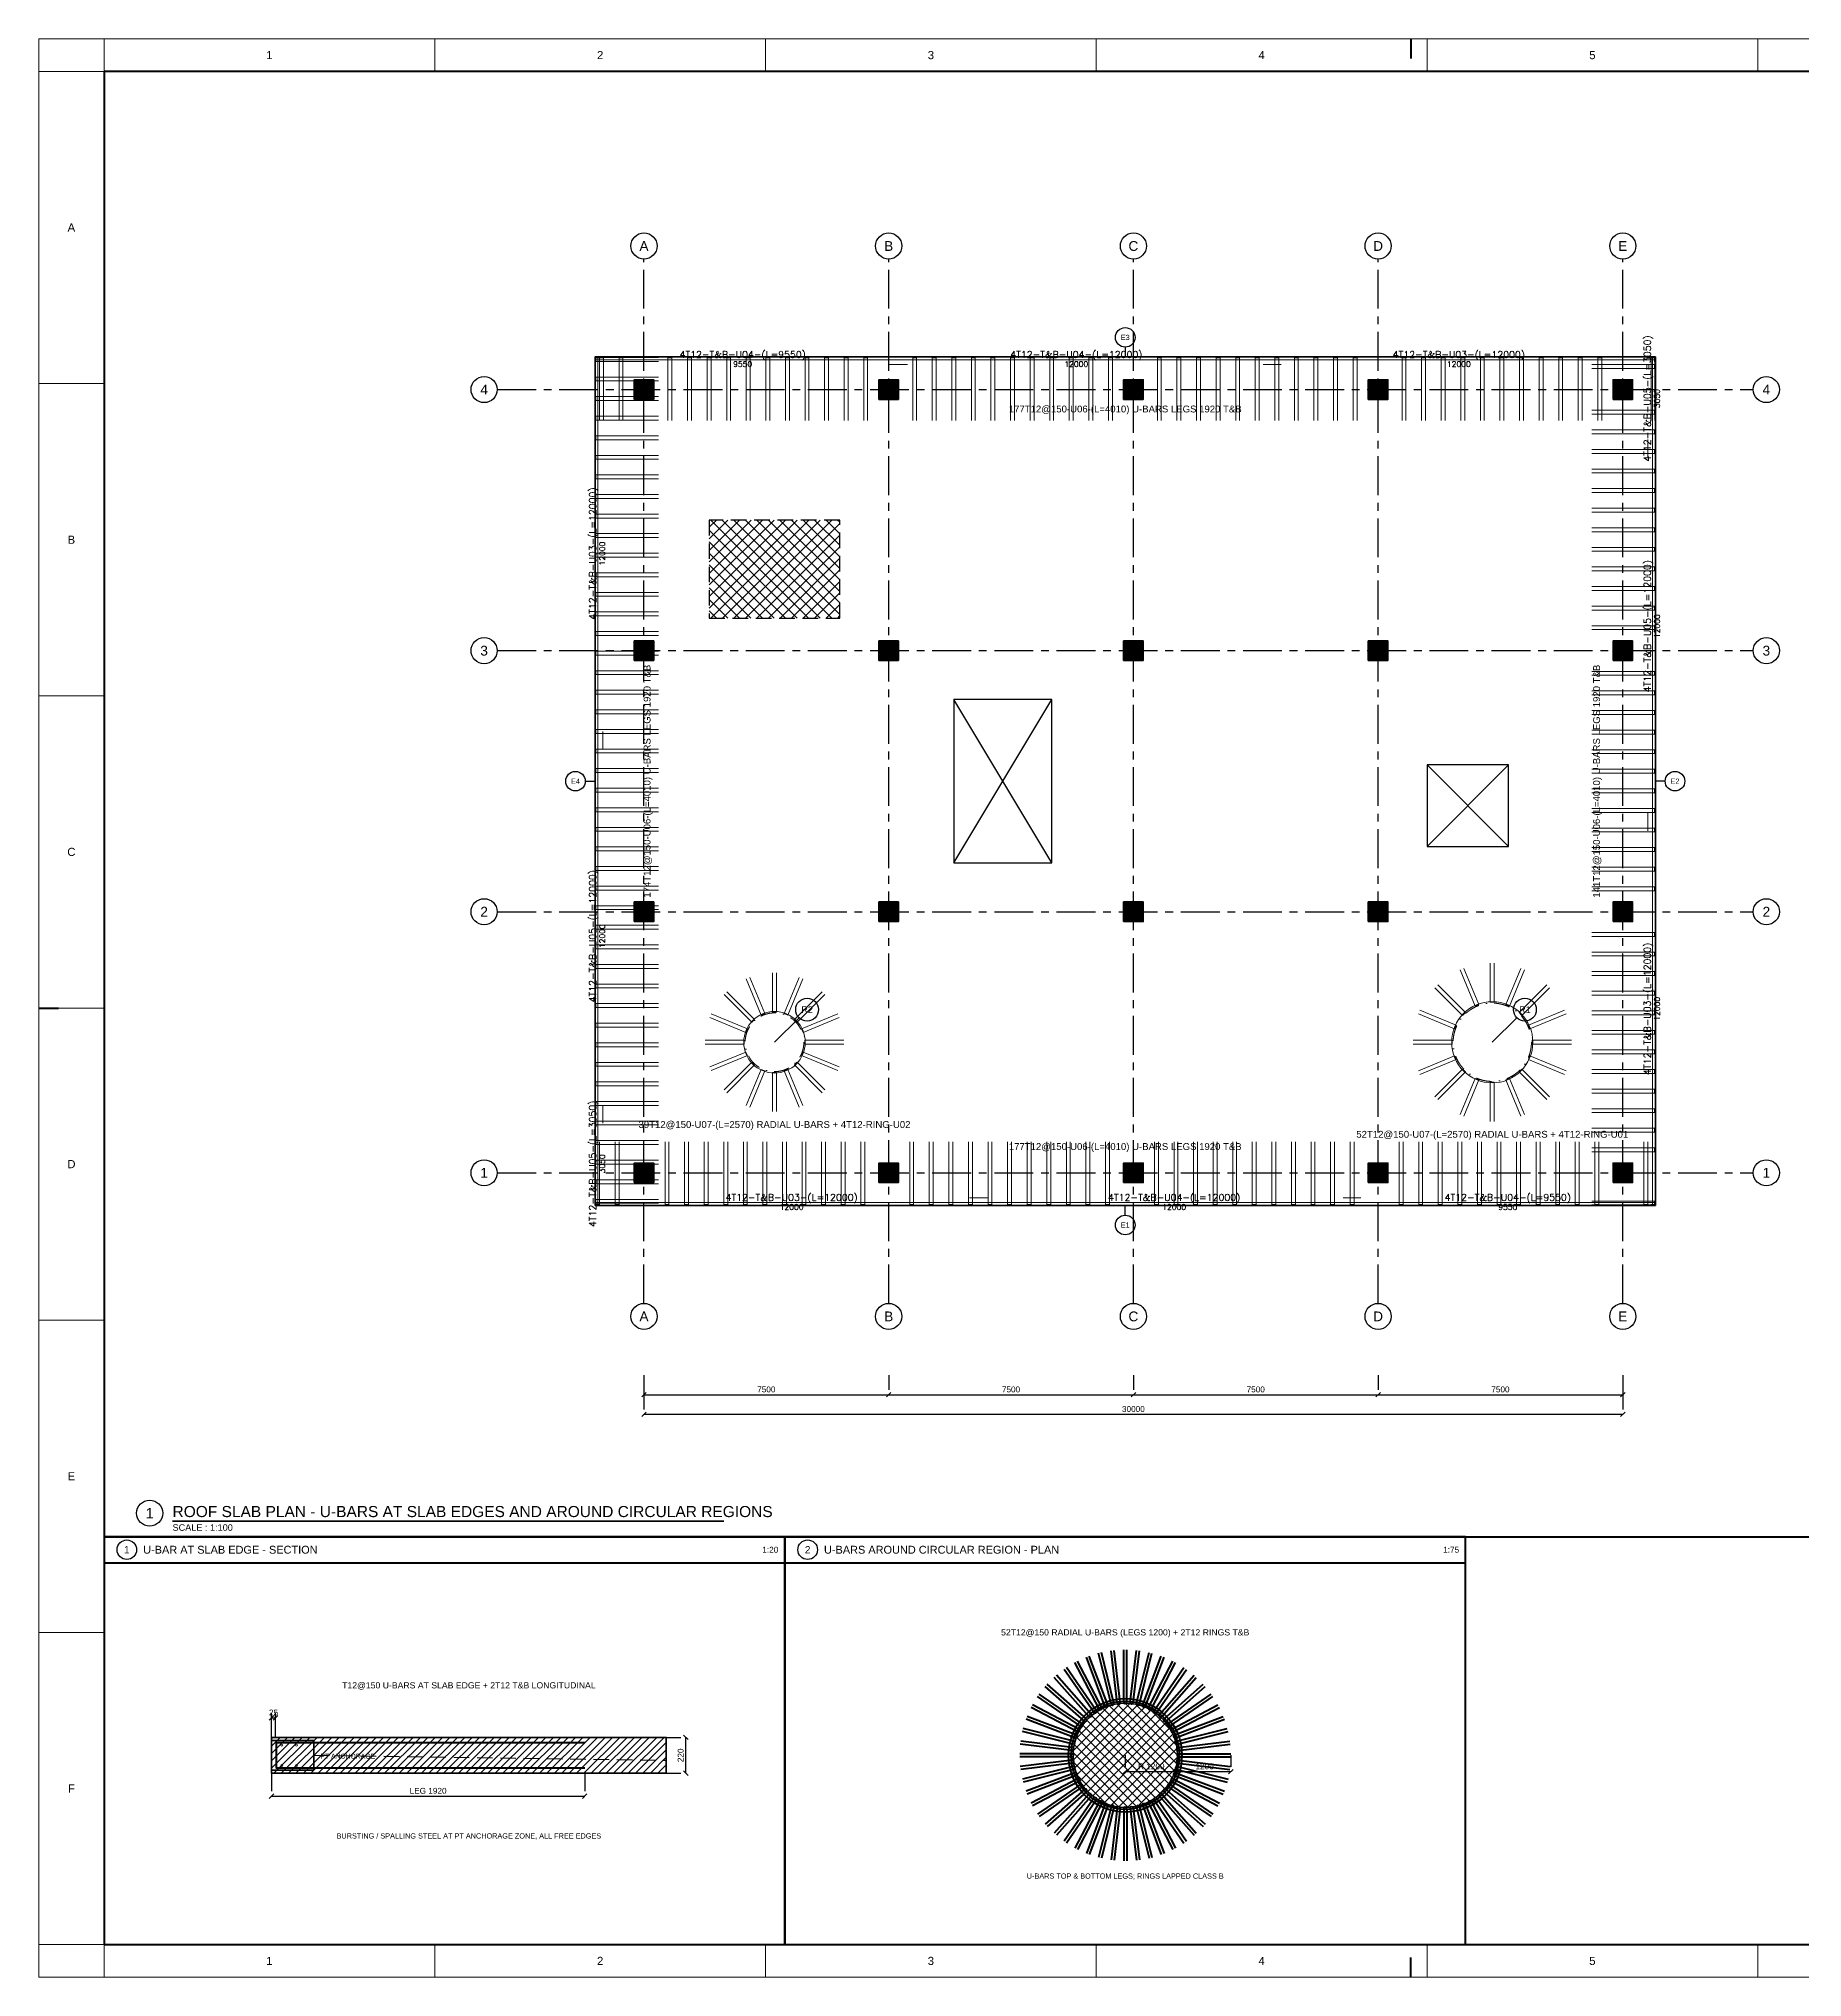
# Model space of a CAD drawing. Header units: millimetres. Extents: x 0 to 396150, y -260000 to 91864.
# Drawn here: x 0 to 54050, y -195000 to -135600 of the extents above; entities that cross this region are included whole.
import ezdxf
from ezdxf.enums import TextEntityAlignment as Align

# ---------------------------------------------------------------- set-up
doc = ezdxf.new("R2010")
doc.units = ezdxf.units.MM
doc.header["$LTSCALE"] = 37.5
for name, pattern in [('CENTER', [50.8, 31.75, -6.35, 6.35, -6.35]), ('DASHDOT', [25.4, 12.7, -6.35, 0, -6.35]), ('DASHED', [19.05, 12.7, -6.35])]:
    doc.linetypes.add(name, pattern=pattern)
doc.layers.get('0').update_dxf_attribs({"linetype": 'CONTINUOUS'})
for name, color, linetype in [('SPAN-CALLOUT', 3, 'CONTINUOUS'), ('SPAN-COL-HATCH', 8, 'CONTINUOUS'), ('SPAN-DETAIL', 7, 'CONTINUOUS'), ('SPAN-DETAIL-HATCH', 8, 'CONTINUOUS'), ('SPAN-DIM', 8, 'CONTINUOUS'), ('SPAN-GRID', 8, 'CENTER'), ('SPAN-GRID-BUBBLE', 8, 'CONTINUOUS'), ('SPAN-OPENING', 6, 'CONTINUOUS'), ('SPAN-OPENING-HATCH', 6, 'CONTINUOUS'), ('SPAN-PT-TENDON', 3, 'CONTINUOUS'), ('SPAN-RB-TEXT', 7, 'CONTINUOUS'), ('SPAN-SHEET-NOTES', 7, 'CONTINUOUS'), ('SPAN-SHEET-TEXT', 2, 'CONTINUOUS'), ('SPAN-TEXT', 7, 'CONTINUOUS'), ('SPAN-VOID', 30, 'DASHED'), ('SPAN-VOID-HATCH', 30, 'CONTINUOUS')]:
    doc.layers.add(name, color=color, linetype=linetype)
for name, color, linetype, lineweight in [('SPAN-COL', 7, 'CONTINUOUS', 35), ('SPAN-RB', 6, 'CONTINUOUS', 20), ('SPAN-RB-UBAR', 6, 'CONTINUOUS', 20), ('SPAN-SHEET-FRAME', 7, 'CONTINUOUS', 50), ('SPAN-SHEET-TITLE', 7, 'CONTINUOUS', 25), ('SPAN-SLAB-EDGE', 3, 'CONTINUOUS', 35)]:
    doc.layers.add(name, color=color, linetype=linetype, lineweight=lineweight)
doc.styles.add('SPAN-REBAR', font='romans.shx')
doc.styles.get("Standard").update_dxf_attribs({"font": 'arial.ttf'})

# ---------------------------------------------------------------- blocks, each defined once
blk = doc.blocks.new('FRAMING_REBAR_U_BARS_AROUND_REGIONS_L02')
at = {"layer": 'SPAN-COL-HATCH'}
h = blk.add_hatch(color=256, dxfattribs=at)
h.dxf.hatch_style = 1
h.paths.add_polyline_path([(18250, 48350), (18850, 48350), (18850, 48950), (18250, 48950)])
h = blk.add_hatch(color=256, dxfattribs=at)
h.dxf.hatch_style = 1
h.paths.add_polyline_path([(25750, 48350), (26350, 48350), (26350, 48950), (25750, 48950)])
h = blk.add_hatch(color=256, dxfattribs=at)
h.dxf.hatch_style = 1
h.paths.add_polyline_path([(33250, 48350), (33850, 48350), (33850, 48950), (33250, 48950)])
h = blk.add_hatch(color=256, dxfattribs=at)
h.dxf.hatch_style = 1
h.paths.add_polyline_path([(40750, 48350), (41350, 48350), (41350, 48950), (40750, 48950)])
h = blk.add_hatch(color=256, dxfattribs=at)
h.dxf.hatch_style = 1
h.paths.add_polyline_path([(48250, 48350), (48850, 48350), (48850, 48950), (48250, 48950)])
h = blk.add_hatch(color=256, dxfattribs=at)
h.dxf.hatch_style = 1
h.paths.add_polyline_path([(18250, 40350), (18850, 40350), (18850, 40950), (18250, 40950)])
h = blk.add_hatch(color=256, dxfattribs=at)
h.dxf.hatch_style = 1
h.paths.add_polyline_path([(25750, 40350), (26350, 40350), (26350, 40950), (25750, 40950)])
h = blk.add_hatch(color=256, dxfattribs=at)
h.dxf.hatch_style = 1
h.paths.add_polyline_path([(33250, 40350), (33850, 40350), (33850, 40950), (33250, 40950)])
h = blk.add_hatch(color=256, dxfattribs=at)
h.dxf.hatch_style = 1
h.paths.add_polyline_path([(40750, 40350), (41350, 40350), (41350, 40950), (40750, 40950)])
h = blk.add_hatch(color=256, dxfattribs=at)
h.dxf.hatch_style = 1
h.paths.add_polyline_path([(48250, 40350), (48850, 40350), (48850, 40950), (48250, 40950)])
h = blk.add_hatch(color=256, dxfattribs=at)
h.dxf.hatch_style = 1
h.paths.add_polyline_path([(18250, 32350), (18850, 32350), (18850, 32950), (18250, 32950)])
h = blk.add_hatch(color=256, dxfattribs=at)
h.dxf.hatch_style = 1
h.paths.add_polyline_path([(25750, 32350), (26350, 32350), (26350, 32950), (25750, 32950)])
h = blk.add_hatch(color=256, dxfattribs=at)
h.dxf.hatch_style = 1
h.paths.add_polyline_path([(33250, 32350), (33850, 32350), (33850, 32950), (33250, 32950)])
h = blk.add_hatch(color=256, dxfattribs=at)
h.dxf.hatch_style = 1
h.paths.add_polyline_path([(40750, 32350), (41350, 32350), (41350, 32950), (40750, 32950)])
h = blk.add_hatch(color=256, dxfattribs=at)
h.dxf.hatch_style = 1
h.paths.add_polyline_path([(48250, 32350), (48850, 32350), (48850, 32950), (48250, 32950)])
h = blk.add_hatch(color=256, dxfattribs=at)
h.dxf.hatch_style = 1
h.paths.add_polyline_path([(18250, 24350), (18850, 24350), (18850, 24950), (18250, 24950)])
h = blk.add_hatch(color=256, dxfattribs=at)
h.dxf.hatch_style = 1
h.paths.add_polyline_path([(25750, 24350), (26350, 24350), (26350, 24950), (25750, 24950)])
h = blk.add_hatch(color=256, dxfattribs=at)
h.dxf.hatch_style = 1
h.paths.add_polyline_path([(33250, 24350), (33850, 24350), (33850, 24950), (33250, 24950)])
h = blk.add_hatch(color=256, dxfattribs=at)
h.dxf.hatch_style = 1
h.paths.add_polyline_path([(40750, 24350), (41350, 24350), (41350, 24950), (40750, 24950)])
h = blk.add_hatch(color=256, dxfattribs=at)
h.dxf.hatch_style = 1
h.paths.add_polyline_path([(48250, 24350), (48850, 24350), (48850, 24950), (48250, 24950)])
at = {"layer": 'SPAN-DETAIL-HATCH'}
h = blk.add_hatch(dxfattribs=at)
h.set_pattern_fill('ANSI31', color=256, scale=50.394)
h.paths.add_polyline_path([(7133.333333, 6250), (19233.333333, 6250), (19233.333333, 7350), (7133.333333, 7350)])
at = {"layer": 'SPAN-OPENING-HATCH'}
h = blk.add_hatch(dxfattribs=at)
h.set_pattern_fill('ANSI37', color=256, scale=62.992)
h.paths.add_polyline_path([(34900, 6800), (34880.301345, 7050.295144), (34821.690426, 7294.427191), (34725.610439, 7526.3848), (34594.427191, 7740.456404), (34431.37085, 7931.37085), (34240.456404, 8094.427191), (34026.3848, 8225.610439), (33794.427191, 8321.690426), (33550.295144, 8380.301345), (33300, 8400), (33049.704856, 8380.301345), (32805.572809, 8321.690426), (32573.6152, 8225.610439), (32359.543596, 8094.427191), (32168.62915, 7931.37085), (32005.572809, 7740.456404), (31874.389561, 7526.3848), (31778.309574, 7294.427191), (31719.698655, 7050.295144), (31700, 6800), (31719.698655, 6549.704856), (31778.309574, 6305.572809), (31874.389561, 6073.6152), (32005.572809, 5859.543596), (32168.62915, 5668.62915), (32359.543596, 5505.572809), (32573.6152, 5374.389561), (32805.572809, 5278.309574), (33049.704856, 5219.698655), (33300, 5200), (33550.295144, 5219.698655), (33794.427191, 5278.309574), (34026.3848, 5374.389561), (34240.456404, 5505.572809), (34431.37085, 5668.62915), (34594.427191, 5859.543596), (34725.610439, 6073.6152), (34821.690426, 6305.572809), (34880.301345, 6549.704856)])
at = {"layer": 'SPAN-VOID-HATCH'}
h = blk.add_hatch(dxfattribs=at)
h.set_pattern_fill('ANSI37', color=256, scale=78.74)
h.paths.add_polyline_path([(20550, 41650), (24550, 41650), (24550, 44650), (20550, 44650)])
at = {"layer": 'SPAN-CALLOUT'}
for p, q in [((33300, 49950), (33300, 49650)), ((16750, 36650), (17050, 36650)), ((49850, 36650), (49550, 36650)), ((23302.512627, 29402.512627), (22550, 28650)), ((45302.512627, 29402.512627), (44550, 28650)), ((33300, 23350), (33300, 23650))]:
    blk.add_line(p, q, dxfattribs=at)
for centre, radius in [((33300, 50250), 300), ((16450, 36650), 300), ((50150, 36650), 300), ((23550, 29650), 350), ((45550, 29650), 350), ((33300, 23050), 300), ((3400, 14220), 400), ((2700, 13100), 300), ((23566.666667, 13100), 300)]:
    blk.add_circle(centre, radius, dxfattribs=at)
at = {"layer": 'SPAN-COL'}
for points in [[(18250, 48350), (18850, 48350), (18850, 48950), (18250, 48950)], [(25750, 48350), (26350, 48350), (26350, 48950), (25750, 48950)], [(33250, 48350), (33850, 48350), (33850, 48950), (33250, 48950)], [(40750, 48350), (41350, 48350), (41350, 48950), (40750, 48950)], [(48250, 48350), (48850, 48350), (48850, 48950), (48250, 48950)], [(18250, 40350), (18850, 40350), (18850, 40950), (18250, 40950)], [(25750, 40350), (26350, 40350), (26350, 40950), (25750, 40950)], [(33250, 40350), (33850, 40350), (33850, 40950), (33250, 40950)], [(40750, 40350), (41350, 40350), (41350, 40950), (40750, 40950)], [(48250, 40350), (48850, 40350), (48850, 40950), (48250, 40950)], [(18250, 32350), (18850, 32350), (18850, 32950), (18250, 32950)], [(25750, 32350), (26350, 32350), (26350, 32950), (25750, 32950)], [(33250, 32350), (33850, 32350), (33850, 32950), (33250, 32950)], [(40750, 32350), (41350, 32350), (41350, 32950), (40750, 32950)], [(48250, 32350), (48850, 32350), (48850, 32950), (48250, 32950)], [(18250, 24350), (18850, 24350), (18850, 24950), (18250, 24950)], [(25750, 24350), (26350, 24350), (26350, 24950), (25750, 24950)], [(33250, 24350), (33850, 24350), (33850, 24950), (33250, 24950)], [(40750, 24350), (41350, 24350), (41350, 24950), (40750, 24950)], [(48250, 24350), (48850, 24350), (48850, 24950), (48250, 24950)]]:
    blk.add_lwpolyline(points, close=True, dxfattribs=at)
at = {"layer": 'SPAN-DETAIL', "lineweight": 35}
blk.add_lwpolyline([(7133.333333, 6250), (19233.333333, 6250), (19233.333333, 7350), (7133.333333, 7350)], close=True, dxfattribs=at)
at = {"layer": 'SPAN-DIM'}
for p, q in [((18550, 18450), (18550, 18000)), ((18550, 18450), (18550, 17400)), ((26050, 18450), (26050, 18000)), ((26050, 18450), (26050, 18000)), ((33550, 18450), (33550, 18000)), ((33550, 18450), (33550, 18000)), ((41050, 18450), (41050, 18000)), ((41050, 18450), (41050, 18000)), ((48550, 18450), (48550, 18000)), ((48550, 18450), (48550, 17400)), ((18480, 17780), (18620, 17920)), ((18550, 17850), (26050, 17850)), ((25980, 17780), (26120, 17920)), ((25980, 17780), (26120, 17920)), ((26050, 17850), (33550, 17850)), ((33480, 17780), (33620, 17920)), ((33480, 17780), (33620, 17920)), ((33550, 17850), (41050, 17850)), ((40980, 17780), (41120, 17920)), ((40980, 17780), (41120, 17920)), ((41050, 17850), (48550, 17850)), ((48480, 17780), (48620, 17920)), ((18480, 17180), (18620, 17320)), ((18550, 17250), (48550, 17250)), ((48480, 17180), (48620, 17320)), ((7063.333333, 7880), (7203.333333, 8020)), ((7133.333333, 7350), (7133.333333, 8100)), ((7133.333333, 7950), (7258.333333, 7950)), ((7188.333333, 7880), (7328.333333, 8020)), ((7258.333333, 7350), (7258.333333, 8100)), ((19233.333333, 7350), (19683.333333, 7350)), ((19903.333333, 7280), (19763.333333, 7420)), ((19833.333333, 6250), (19833.333333, 7350)), ((33300, 6800), (33300, 6450)), ((34900, 6800), (34900, 6450)), ((34933.333333, 6800), (34933.333333, 6450)), ((36533.333333, 6800), (36533.333333, 6450)), ((7133.333333, 6250), (7133.333333, 5700)), ((16733.333333, 6250), (16733.333333, 5700)), ((19233.333333, 6250), (19683.333333, 6250)), ((19903.333333, 6180), (19763.333333, 6320)), ((33230, 6230), (33370, 6370)), ((33300, 6300), (34900, 6300)), ((34830, 6230), (34970, 6370)), ((34863.333333, 6230), (35003.333333, 6370)), ((34933.333333, 6300), (36533.333333, 6300)), ((36463.333333, 6230), (36603.333333, 6370)), ((7063.333333, 5480), (7203.333333, 5620)), ((7133.333333, 5550), (16733.333333, 5550)), ((16663.333333, 5480), (16803.333333, 5620))]:
    blk.add_line(p, q, dxfattribs=at)
at = {"layer": 'SPAN-GRID'}
for p, q in [((18550, 20650), (18550, 52650)), ((26050, 20650), (26050, 52650)), ((33550, 20650), (33550, 52650)), ((41050, 20650), (41050, 52650)), ((48550, 20650), (48550, 52650)), ((14050, 48650), (52550, 48650)), ((14050, 40650), (52550, 40650)), ((14050, 32650), (52550, 32650)), ((14050, 24650), (52550, 24650))]:
    blk.add_line(p, q, dxfattribs=at)
at = {"layer": 'SPAN-GRID-BUBBLE'}
for centre in [(18550, 53050), (26050, 53050), (33550, 53050), (41050, 53050), (48550, 53050), (13650, 48650), (52950, 48650), (13650, 40650), (52950, 40650), (13650, 32650), (52950, 32650), (13650, 24650), (52950, 24650), (18550, 20250), (26050, 20250), (33550, 20250), (41050, 20250), (48550, 20250)]:
    blk.add_circle(centre, 400, dxfattribs=at)
at = {"layer": 'SPAN-OPENING'}
for p, q in [((28050, 34150), (31050, 39150)), ((31050, 34150), (28050, 39150)), ((42550, 34650), (45050, 37150)), ((45050, 34650), (42550, 37150))]:
    blk.add_line(p, q, dxfattribs=at)
for points in [[(28050, 34150), (31050, 34150), (31050, 39150), (28050, 39150)], [(42550, 34650), (45050, 34650), (45050, 37150), (42550, 37150)]]:
    blk.add_lwpolyline(points, close=True, dxfattribs=at)
at = {"layer": 'SPAN-OPENING', "lineweight": 35}
blk.add_circle((33300, 6800), 1600, dxfattribs=at)
at = {"layer": 'SPAN-PT-TENDON', "lineweight": 35}
blk.add_lwpolyline([(7133.333333, 6350), (8433.333333, 6350), (8433.333333, 7250), (7133.333333, 7250)], close=True, dxfattribs=at)
at = {"layer": 'SPAN-PT-TENDON', "linetype": 'DASHED'}
blk.add_lwpolyline([(8433.333333, 6800), (19233.333333, 6650)], dxfattribs=at)
at = {"layer": 'SPAN-RB'}
for p, q in [((17075, 49625), (17075, 49505)), ((17075, 49625), (17195, 49625)), ((26075, 49565), (17075, 49565)), ((17135, 49625), (17135, 37625)), ((37525, 49565), (26075, 49565)), ((26625, 49415), (26075, 49415)), ((49525, 49565), (37525, 49565)), ((38075, 49415), (37525, 49415)), ((49525, 49625), (49405, 49625)), ((49465, 47125), (49465, 49625)), ((49525, 49625), (49525, 49505)), ((49315, 46575), (49315, 47125)), ((49465, 35675), (49465, 47125)), ((17285, 38175), (17285, 37625)), ((17135, 37625), (17135, 26175)), ((49315, 35125), (49315, 35675)), ((49465, 23675), (49465, 35675)), ((17135, 26175), (17135, 23675)), ((17285, 26725), (17285, 26175)), ((17075, 23675), (17075, 23795)), ((28525, 23885), (29075, 23885)), ((39975, 23885), (40525, 23885)), ((49525, 23675), (49525, 23795)), ((17075, 23735), (29075, 23735)), ((17075, 23675), (17195, 23675)), ((29075, 23735), (40525, 23735)), ((40525, 23735), (49525, 23735)), ((49525, 23675), (49405, 23675))]:
    blk.add_line(p, q, dxfattribs=at)
for centre, radius in [((44550, 28650), 1243), ((22550, 28650), 943)]:
    blk.add_circle(centre, radius, dxfattribs=at)
at = {"layer": 'SPAN-RB-UBAR', "lineweight": 50}
for p, q in [((32499.630871, 8224.557761), (31756.073796, 9641.287402)), ((32582.273434, 8267.931923), (31838.716358, 9684.661564)), ((32677.177927, 8310.644968), (32109.810107, 9806.670957)), ((32764.446109, 8343.741424), (32197.07829, 9839.767413)), ((32863.80713, 8374.703571), (32480.902067, 9928.210479)), ((32954.428366, 8397.039699), (32571.523304, 9950.546607)), ((33056.797008, 8415.799449), (32863.93832, 10004.133648)), ((33149.449836, 8427.049539), (32956.591148, 10015.383738)), ((33253.333333, 8433.333333), (33253.333333, 10033.333333)), ((33346.666667, 8433.333333), (33346.666667, 10033.333333)), ((33450.550164, 8427.049539), (33643.408852, 10015.383738)), ((33543.202992, 8415.799449), (33736.06168, 10004.133648)), ((33645.571634, 8397.039699), (34028.476696, 9950.546607)), ((33736.19287, 8374.703571), (34119.097933, 9928.210479)), ((33835.553891, 8343.741424), (34402.92171, 9839.767413)), ((33922.822073, 8310.644968), (34490.189893, 9806.670957)), ((34017.726566, 8267.931923), (34761.283642, 9684.661564)), ((34100.369129, 8224.557761), (34843.926204, 9641.287402)), ((32108.378169, 7918.030843), (30910.760972, 8979.027097)), ((32181.969157, 7991.621831), (31120.972903, 9189.239028)), ((32251.83016, 8053.513279), (31190.833907, 9251.130476)), ((32333.755, 8117.697293), (31424.851405, 9434.471478)), ((32410.566827, 8170.716669), (31501.663233, 9487.490855)), ((34189.433173, 8170.716669), (35098.336767, 9487.490855)), ((34266.245, 8117.697293), (35175.148595, 9434.471478)), ((34348.16984, 8053.513279), (35409.166093, 9251.130476)), ((34418.030843, 7991.621831), (35479.027097, 9189.239028)), ((34491.621831, 7918.030843), (35689.239028, 8979.027097)), ((31875.442239, 7600.369129), (30458.712598, 8343.926204)), ((31929.283331, 7689.433173), (30612.509145, 8598.336767)), ((31982.302707, 7766.245), (30665.528522, 8675.148595)), ((32046.486721, 7848.16984), (30848.869524, 8909.166093)), ((34553.513279, 7848.16984), (35751.130476, 8909.166093)), ((34617.697293, 7766.245), (35934.471478, 8675.148595)), ((34670.716669, 7689.433173), (35987.490855, 8598.336767)), ((34724.557761, 7600.369129), (36141.287402, 8343.926204)), ((31756.258576, 7335.553891), (30260.232587, 7902.92171)), ((31789.355032, 7422.822073), (30293.329043, 7990.189893)), ((31832.068077, 7517.726566), (30415.338436, 8261.283642)), ((34767.931923, 7517.726566), (36184.661564, 8261.283642)), ((34810.644968, 7422.822073), (36306.670957, 7990.189893)), ((34843.741424, 7335.553891), (36339.767413, 7902.92171)), ((31672.950461, 6950.550164), (30084.616262, 7143.408852)), ((31684.200551, 7043.202992), (30095.866352, 7236.06168)), ((31702.960301, 7145.571634), (30149.453393, 7528.476696)), ((31725.296429, 7236.19287), (30171.789521, 7619.097933)), ((34874.703571, 7236.19287), (36428.210479, 7619.097933)), ((34897.039699, 7145.571634), (36450.546607, 7528.476696)), ((34915.799449, 7043.202992), (36504.133648, 7236.06168)), ((34927.049539, 6950.550164), (36515.383738, 7143.408852)), ((31666.666667, 6846.666667), (30066.666667, 6846.666667)), ((31666.666667, 6753.333333), (30066.666667, 6753.333333)), ((31672.950461, 6649.449836), (30084.616262, 6456.591148)), ((31684.200551, 6556.797008), (30095.866352, 6363.93832)), ((34915.799449, 6556.797008), (36504.133648, 6363.93832)), ((34927.049539, 6649.449836), (36515.383738, 6456.591148)), ((34933.333333, 6846.666667), (36533.333333, 6846.666667)), ((34933.333333, 6753.333333), (36533.333333, 6753.333333)), ((31702.960301, 6454.428366), (30149.453393, 6071.523304)), ((31725.296429, 6363.80713), (30171.789521, 5980.902067)), ((31756.258576, 6264.446109), (30260.232587, 5697.07829)), ((31789.355032, 6177.177927), (30293.329043, 5609.810107)), ((31832.068077, 6082.273434), (30415.338436, 5338.716358)), ((31875.442239, 5999.630871), (30458.712598, 5256.073796)), ((34724.557761, 5999.630871), (36141.287402, 5256.073796)), ((34767.931923, 6082.273434), (36184.661564, 5338.716358)), ((34810.644968, 6177.177927), (36306.670957, 5609.810107)), ((34843.741424, 6264.446109), (36339.767413, 5697.07829)), ((34874.703571, 6363.80713), (36428.210479, 5980.902067)), ((34897.039699, 6454.428366), (36450.546607, 6071.523304)), ((31929.283331, 5910.566827), (30612.509145, 5001.663233)), ((31982.302707, 5833.755), (30665.528522, 4924.851405)), ((32046.486721, 5751.83016), (30848.869524, 4690.833907)), ((32108.378169, 5681.969157), (30910.760972, 4620.972903)), ((32181.969157, 5608.378169), (31120.972903, 4410.760972)), ((32251.83016, 5546.486721), (31190.833907, 4348.869524)), ((32333.755, 5482.302707), (31424.851405, 4165.528522)), ((32410.566827, 5429.283331), (31501.663233, 4112.509145)), ((32499.630871, 5375.442239), (31756.073796, 3958.712598)), ((34100.369129, 5375.442239), (34843.926204, 3958.712598)), ((34189.433173, 5429.283331), (35098.336767, 4112.509145)), ((34266.245, 5482.302707), (35175.148595, 4165.528522)), ((34348.16984, 5546.486721), (35409.166093, 4348.869524)), ((34418.030843, 5608.378169), (35479.027097, 4410.760972)), ((34491.621831, 5681.969157), (35689.239028, 4620.972903)), ((34553.513279, 5751.83016), (35751.130476, 4690.833907)), ((34617.697293, 5833.755), (35934.471478, 4924.851405)), ((34670.716669, 5910.566827), (35987.490855, 5001.663233)), ((32582.273434, 5332.068077), (31838.716358, 3915.338436)), ((32677.177927, 5289.355032), (32109.810107, 3793.329043)), ((32764.446109, 5256.258576), (32197.07829, 3760.232587)), ((32863.80713, 5225.296429), (32480.902067, 3671.789521)), ((32954.428366, 5202.960301), (32571.523304, 3649.453393)), ((33056.797008, 5184.200551), (32863.93832, 3595.866352)), ((33149.449836, 5172.950461), (32956.591148, 3584.616262)), ((33253.333333, 5166.666667), (33253.333333, 3566.666667)), ((33346.666667, 5166.666667), (33346.666667, 3566.666667)), ((33450.550164, 5172.950461), (33643.408852, 3584.616262)), ((33543.202992, 5184.200551), (33736.06168, 3595.866352)), ((33645.571634, 5202.960301), (34028.476696, 3649.453393)), ((33736.19287, 5225.296429), (34119.097933, 3671.789521)), ((33835.553891, 5256.258576), (34402.92171, 3760.232587)), ((33922.822073, 5289.355032), (34490.189893, 3793.329043)), ((34017.726566, 5332.068077), (34761.283642, 3915.338436))]:
    blk.add_line(p, q, dxfattribs=at)
at = {"layer": 'SPAN-RB-UBAR'}
for p, q in [((16733.333333, 7195), (16733.333333, 7195)), ((16733.333333, 7195), (16733.333333, 7195)), ((16733.333333, 6405), (16733.333333, 6405)), ((16733.333333, 6405), (16733.333333, 6405))]:
    blk.add_line(p, q, dxfattribs=at)
for points in [[(18995, 49635), (17075, 49635), (17075, 49515), (18995, 49515)], [(17305, 47705), (17305, 49625), (17185, 49625), (17185, 47705)], [(17905, 47705), (17905, 49625), (17785, 49625), (17785, 47705)], [(19405, 47705), (19405, 49625), (19285, 49625), (19285, 47705)], [(20005, 47705), (20005, 49625), (19885, 49625), (19885, 47705)], [(20605, 47705), (20605, 49625), (20485, 49625), (20485, 47705)], [(21205, 47705), (21205, 49625), (21085, 49625), (21085, 47705)], [(21805, 47705), (21805, 49625), (21685, 49625), (21685, 47705)], [(22405, 47705), (22405, 49625), (22285, 49625), (22285, 47705)], [(23005, 47705), (23005, 49625), (22885, 49625), (22885, 47705)], [(23605, 47705), (23605, 49625), (23485, 49625), (23485, 47705)], [(24205, 47705), (24205, 49625), (24085, 49625), (24085, 47705)], [(24805, 47705), (24805, 49625), (24685, 49625), (24685, 47705)], [(25405, 47705), (25405, 49625), (25285, 49625), (25285, 47705)], [(26905, 47705), (26905, 49625), (26785, 49625), (26785, 47705)], [(27505, 47705), (27505, 49625), (27385, 49625), (27385, 47705)], [(28105, 47705), (28105, 49625), (27985, 49625), (27985, 47705)], [(28705, 47705), (28705, 49625), (28585, 49625), (28585, 47705)], [(29305, 47705), (29305, 49625), (29185, 49625), (29185, 47705)], [(29905, 47705), (29905, 49625), (29785, 49625), (29785, 47705)], [(30505, 47705), (30505, 49625), (30385, 49625), (30385, 47705)], [(31105, 47705), (31105, 49625), (30985, 49625), (30985, 47705)], [(31705, 47705), (31705, 49625), (31585, 49625), (31585, 47705)], [(32305, 47705), (32305, 49625), (32185, 49625), (32185, 47705)], [(32905, 47705), (32905, 49625), (32785, 49625), (32785, 47705)], [(34405, 47705), (34405, 49625), (34285, 49625), (34285, 47705)], [(35005, 47705), (35005, 49625), (34885, 49625), (34885, 47705)], [(35605, 47705), (35605, 49625), (35485, 49625), (35485, 47705)], [(36205, 47705), (36205, 49625), (36085, 49625), (36085, 47705)], [(36805, 47705), (36805, 49625), (36685, 49625), (36685, 47705)], [(37405, 47705), (37405, 49625), (37285, 49625), (37285, 47705)], [(38005, 47705), (38005, 49625), (37885, 49625), (37885, 47705)], [(38605, 47705), (38605, 49625), (38485, 49625), (38485, 47705)], [(39205, 47705), (39205, 49625), (39085, 49625), (39085, 47705)], [(39805, 47705), (39805, 49625), (39685, 49625), (39685, 47705)], [(40405, 47705), (40405, 49625), (40285, 49625), (40285, 47705)], [(41905, 47705), (41905, 49625), (41785, 49625), (41785, 47705)], [(42505, 47705), (42505, 49625), (42385, 49625), (42385, 47705)], [(43105, 47705), (43105, 49625), (42985, 49625), (42985, 47705)], [(43705, 47705), (43705, 49625), (43585, 49625), (43585, 47705)], [(44305, 47705), (44305, 49625), (44185, 49625), (44185, 47705)], [(44905, 47705), (44905, 49625), (44785, 49625), (44785, 47705)], [(45505, 47705), (45505, 49625), (45385, 49625), (45385, 47705)], [(46105, 47705), (46105, 49625), (45985, 49625), (45985, 47705)], [(46705, 47705), (46705, 49625), (46585, 49625), (46585, 47705)], [(47305, 47705), (47305, 49625), (47185, 49625), (47185, 47705)], [(47605, 49295), (49525, 49295), (49525, 49415), (47605, 49415)], [(47905, 47705), (47905, 49625), (47785, 49625), (47785, 47705)], [(49535, 47705), (49535, 49625), (49415, 49625), (49415, 47705)], [(18995, 49035), (17075, 49035), (17075, 48915), (18995, 48915)], [(18995, 48435), (17075, 48435), (17075, 48315), (18995, 48315)], [(18995, 47835), (17075, 47835), (17075, 47715), (18995, 47715)], [(47605, 47895), (49525, 47895), (49525, 48015), (47605, 48015)], [(18995, 47235), (17075, 47235), (17075, 47115), (18995, 47115)], [(47605, 47295), (49525, 47295), (49525, 47415), (47605, 47415)], [(18995, 46635), (17075, 46635), (17075, 46515), (18995, 46515)], [(47605, 46695), (49525, 46695), (49525, 46815), (47605, 46815)], [(18995, 46035), (17075, 46035), (17075, 45915), (18995, 45915)], [(47605, 46095), (49525, 46095), (49525, 46215), (47605, 46215)], [(18995, 45435), (17075, 45435), (17075, 45315), (18995, 45315)], [(47605, 45495), (49525, 45495), (49525, 45615), (47605, 45615)], [(18995, 44835), (17075, 44835), (17075, 44715), (18995, 44715)], [(47605, 44895), (49525, 44895), (49525, 45015), (47605, 45015)], [(18995, 44235), (17075, 44235), (17075, 44115), (18995, 44115)], [(47605, 44295), (49525, 44295), (49525, 44415), (47605, 44415)], [(18995, 43635), (17075, 43635), (17075, 43515), (18995, 43515)], [(47605, 43695), (49525, 43695), (49525, 43815), (47605, 43815)], [(18995, 43035), (17075, 43035), (17075, 42915), (18995, 42915)], [(47605, 43095), (49525, 43095), (49525, 43215), (47605, 43215)], [(18995, 42435), (17075, 42435), (17075, 42315), (18995, 42315)], [(47605, 42495), (49525, 42495), (49525, 42615), (47605, 42615)], [(18995, 41835), (17075, 41835), (17075, 41715), (18995, 41715)], [(47605, 41895), (49525, 41895), (49525, 42015), (47605, 42015)], [(18995, 41235), (17075, 41235), (17075, 41115), (18995, 41115)], [(47605, 41295), (49525, 41295), (49525, 41415), (47605, 41415)], [(18995, 40635), (17075, 40635), (17075, 40515), (18995, 40515)], [(18995, 40035), (17075, 40035), (17075, 39915), (18995, 39915)], [(47605, 39895), (49525, 39895), (49525, 40015), (47605, 40015)], [(18995, 39435), (17075, 39435), (17075, 39315), (18995, 39315)], [(47605, 39295), (49525, 39295), (49525, 39415), (47605, 39415)], [(18995, 38835), (17075, 38835), (17075, 38715), (18995, 38715)], [(47605, 38695), (49525, 38695), (49525, 38815), (47605, 38815)], [(18995, 38235), (17075, 38235), (17075, 38115), (18995, 38115)], [(47605, 38095), (49525, 38095), (49525, 38215), (47605, 38215)], [(18995, 37635), (17075, 37635), (17075, 37515), (18995, 37515)], [(47605, 37495), (49525, 37495), (49525, 37615), (47605, 37615)], [(18995, 37035), (17075, 37035), (17075, 36915), (18995, 36915)], [(47605, 36895), (49525, 36895), (49525, 37015), (47605, 37015)], [(18995, 36435), (17075, 36435), (17075, 36315), (18995, 36315)], [(47605, 36295), (49525, 36295), (49525, 36415), (47605, 36415)], [(18995, 35835), (17075, 35835), (17075, 35715), (18995, 35715)], [(47605, 35695), (49525, 35695), (49525, 35815), (47605, 35815)], [(18995, 35235), (17075, 35235), (17075, 35115), (18995, 35115)], [(47605, 35095), (49525, 35095), (49525, 35215), (47605, 35215)], [(18995, 34635), (17075, 34635), (17075, 34515), (18995, 34515)], [(47605, 34495), (49525, 34495), (49525, 34615), (47605, 34615)], [(18995, 34035), (17075, 34035), (17075, 33915), (18995, 33915)], [(47605, 33895), (49525, 33895), (49525, 34015), (47605, 34015)], [(18995, 33435), (17075, 33435), (17075, 33315), (18995, 33315)], [(47605, 33295), (49525, 33295), (49525, 33415), (47605, 33415)], [(18995, 32835), (17075, 32835), (17075, 32715), (18995, 32715)], [(18995, 32235), (17075, 32235), (17075, 32115), (18995, 32115)], [(18995, 31635), (17075, 31635), (17075, 31515), (18995, 31515)], [(47605, 31895), (49525, 31895), (49525, 32015), (47605, 32015)], [(18995, 31035), (17075, 31035), (17075, 30915), (18995, 30915)], [(43566.559905, 30867.44686), (44025.780023, 29758.791421), (44136.645567, 29804.713433), (43677.425448, 30913.368872)], [(44490, 31075), (44490, 29875), (44610, 29875), (44610, 31075)], [(45422.574552, 30913.368872), (44963.354433, 29804.713433), (45074.219977, 29758.791421), (45533.440095, 30867.44686)], [(47605, 31295), (49525, 31295), (49525, 31415), (47605, 31415)], [(18995, 30435), (17075, 30435), (17075, 30315), (18995, 30315)], [(21681.364934, 30590.283001), (22140.585053, 29481.627562), (22251.450597, 29527.549574), (21792.230478, 30636.205013)], [(22490, 30775), (22490, 29575), (22610, 29575), (22610, 30775)], [(23307.769522, 30636.205013), (22848.549403, 29527.549574), (22959.414947, 29481.627562), (23418.635066, 30590.283001)], [(42792.839649, 30322.307538), (43641.367786, 29473.7794), (43726.2206, 29558.632214), (42877.692462, 30407.160351)], [(46222.307538, 30407.160351), (45373.7794, 29558.632214), (45458.632214, 29473.7794), (46307.160351, 30322.307538)], [(47605, 30695), (49525, 30695), (49525, 30815), (47605, 30815)], [(18995, 29835), (17075, 29835), (17075, 29715), (18995, 29715)], [(21004.971683, 30110.175503), (21853.499821, 29261.647366), (21938.352634, 29346.500179), (21089.824497, 30195.028317)], [(24010.175503, 30195.028317), (23161.647366, 29346.500179), (23246.500179, 29261.647366), (24095.028317, 30110.175503)], [(47605, 30095), (49525, 30095), (49525, 30215), (47605, 30215)], [(18995, 29235), (17075, 29235), (17075, 29115), (18995, 29115)], [(20563.794987, 29407.769522), (21672.450426, 28948.549403), (21718.372438, 29059.414947), (20609.716999, 29518.635066)], [(24490.283001, 29518.635066), (23381.627562, 29059.414947), (23427.549574, 28948.549403), (24536.205013, 29407.769522)], [(42286.631128, 29522.574552), (43395.286567, 29063.354433), (43441.208579, 29174.219977), (42332.55314, 29633.440095)], [(46767.44686, 29633.440095), (45658.791421, 29174.219977), (45704.713433, 29063.354433), (46813.368872, 29522.574552)], [(47605, 29495), (49525, 29495), (49525, 29615), (47605, 29615)], [(18995, 28635), (17075, 28635), (17075, 28515), (18995, 28515)], [(20425, 28590), (21625, 28590), (21625, 28710), (20425, 28710)], [(24675, 28710), (23475, 28710), (23475, 28590), (24675, 28590)], [(42125, 28590), (43325, 28590), (43325, 28710), (42125, 28710)], [(46975, 28710), (45775, 28710), (45775, 28590), (46975, 28590)], [(47605, 28895), (49525, 28895), (49525, 29015), (47605, 29015)], [(18995, 28035), (17075, 28035), (17075, 27915), (18995, 27915)], [(20609.716999, 27781.364934), (21718.372438, 28240.585053), (21672.450426, 28351.450597), (20563.794987, 27892.230478)], [(21089.824497, 27104.971683), (21938.352634, 27953.499821), (21853.499821, 28038.352634), (21004.971683, 27189.824497)], [(24095.028317, 27189.824497), (23246.500179, 28038.352634), (23161.647366, 27953.499821), (24010.175503, 27104.971683)], [(24536.205013, 27892.230478), (23427.549574, 28351.450597), (23381.627562, 28240.585053), (24490.283001, 27781.364934)], [(42332.55314, 27666.559905), (43441.208579, 28125.780023), (43395.286567, 28236.645567), (42286.631128, 27777.425448)], [(46813.368872, 27777.425448), (45704.713433, 28236.645567), (45658.791421, 28125.780023), (46767.44686, 27666.559905)], [(47605, 28295), (49525, 28295), (49525, 28415), (47605, 28415)], [(18995, 27435), (17075, 27435), (17075, 27315), (18995, 27315)], [(21792.230478, 26663.794987), (22251.450597, 27772.450426), (22140.585053, 27818.372438), (21681.364934, 26709.716999)], [(22610, 26525), (22610, 27725), (22490, 27725), (22490, 26525)], [(23418.635066, 26709.716999), (22959.414947, 27818.372438), (22848.549403, 27772.450426), (23307.769522, 26663.794987)], [(42877.692462, 26892.839649), (43726.2206, 27741.367786), (43641.367786, 27826.2206), (42792.839649, 26977.692462)], [(43677.425448, 26386.631128), (44136.645567, 27495.286567), (44025.780023, 27541.208579), (43566.559905, 26432.55314)], [(44610, 26225), (44610, 27425), (44490, 27425), (44490, 26225)], [(45533.440095, 26432.55314), (45074.219977, 27541.208579), (44963.354433, 27495.286567), (45422.574552, 26386.631128)], [(46307.160351, 26977.692462), (45458.632214, 27826.2206), (45373.7794, 27741.367786), (46222.307538, 26892.839649)], [(47605, 27695), (49525, 27695), (49525, 27815), (47605, 27815)], [(18995, 26835), (17075, 26835), (17075, 26715), (18995, 26715)], [(47605, 27095), (49525, 27095), (49525, 27215), (47605, 27215)], [(18995, 26235), (17075, 26235), (17075, 26115), (18995, 26115)], [(47605, 26495), (49525, 26495), (49525, 26615), (47605, 26615)], [(17065, 25595), (17065, 23675), (17185, 23675), (17185, 25595)], [(18995, 25635), (17075, 25635), (17075, 25515), (18995, 25515)], [(17665, 25595), (17665, 23675), (17785, 23675), (17785, 25595)], [(19195, 25595), (19195, 23675), (19315, 23675), (19315, 25595)], [(19795, 25595), (19795, 23675), (19915, 23675), (19915, 25595)], [(20395, 25595), (20395, 23675), (20515, 23675), (20515, 25595)], [(20995, 25595), (20995, 23675), (21115, 23675), (21115, 25595)], [(21595, 25595), (21595, 23675), (21715, 23675), (21715, 25595)], [(22195, 25595), (22195, 23675), (22315, 23675), (22315, 25595)], [(22795, 25595), (22795, 23675), (22915, 23675), (22915, 25595)], [(23395, 25595), (23395, 23675), (23515, 23675), (23515, 25595)], [(23995, 25595), (23995, 23675), (24115, 23675), (24115, 25595)], [(24595, 25595), (24595, 23675), (24715, 23675), (24715, 25595)], [(25195, 25595), (25195, 23675), (25315, 23675), (25315, 25595)], [(26695, 25595), (26695, 23675), (26815, 23675), (26815, 25595)], [(27295, 25595), (27295, 23675), (27415, 23675), (27415, 25595)], [(27895, 25595), (27895, 23675), (28015, 23675), (28015, 25595)], [(28495, 25595), (28495, 23675), (28615, 23675), (28615, 25595)], [(29095, 25595), (29095, 23675), (29215, 23675), (29215, 25595)], [(29695, 25595), (29695, 23675), (29815, 23675), (29815, 25595)], [(30295, 25595), (30295, 23675), (30415, 23675), (30415, 25595)], [(30895, 25595), (30895, 23675), (31015, 23675), (31015, 25595)], [(31495, 25595), (31495, 23675), (31615, 23675), (31615, 25595)], [(32095, 25595), (32095, 23675), (32215, 23675), (32215, 25595)], [(32695, 25595), (32695, 23675), (32815, 23675), (32815, 25595)], [(34195, 25595), (34195, 23675), (34315, 23675), (34315, 25595)], [(34795, 25595), (34795, 23675), (34915, 23675), (34915, 25595)], [(35395, 25595), (35395, 23675), (35515, 23675), (35515, 25595)], [(35995, 25595), (35995, 23675), (36115, 23675), (36115, 25595)], [(36595, 25595), (36595, 23675), (36715, 23675), (36715, 25595)], [(37195, 25595), (37195, 23675), (37315, 23675), (37315, 25595)], [(37795, 25595), (37795, 23675), (37915, 23675), (37915, 25595)], [(38395, 25595), (38395, 23675), (38515, 23675), (38515, 25595)], [(38995, 25595), (38995, 23675), (39115, 23675), (39115, 25595)], [(39595, 25595), (39595, 23675), (39715, 23675), (39715, 25595)], [(40195, 25595), (40195, 23675), (40315, 23675), (40315, 25595)], [(41695, 25595), (41695, 23675), (41815, 23675), (41815, 25595)], [(42295, 25595), (42295, 23675), (42415, 23675), (42415, 25595)], [(42895, 25595), (42895, 23675), (43015, 23675), (43015, 25595)], [(43495, 25595), (43495, 23675), (43615, 23675), (43615, 25595)], [(44095, 25595), (44095, 23675), (44215, 23675), (44215, 25595)], [(44695, 25595), (44695, 23675), (44815, 23675), (44815, 25595)], [(45295, 25595), (45295, 23675), (45415, 23675), (45415, 25595)], [(45895, 25595), (45895, 23675), (46015, 23675), (46015, 25595)], [(46495, 25595), (46495, 23675), (46615, 23675), (46615, 25595)], [(47095, 25595), (47095, 23675), (47215, 23675), (47215, 25595)], [(47605, 25895), (49525, 25895), (49525, 26015), (47605, 26015)], [(47695, 25595), (47695, 23675), (47815, 23675), (47815, 25595)], [(49195, 25595), (49195, 23675), (49315, 23675), (49315, 25595)], [(18995, 25035), (17075, 25035), (17075, 24915), (18995, 24915)], [(47605, 25295), (49525, 25295), (49525, 25415), (47605, 25415)], [(18995, 24435), (17075, 24435), (17075, 24315), (18995, 24315)], [(18995, 23835), (17075, 23835), (17075, 23715), (18995, 23715)], [(47605, 23665), (49525, 23665), (49525, 23785), (47605, 23785)]]:
    blk.add_lwpolyline(points, dxfattribs=at)
at = {"layer": 'SPAN-RB-UBAR', "lineweight": 70}
blk.add_lwpolyline([(16733.333333, 6405), (7288.333333, 6405), (7288.333333, 7195), (16733.333333, 7195)], dxfattribs=at)
at = {"layer": 'SPAN-RB-UBAR', "linetype": 'DASHDOT'}
for centre, radius in [((44550, 28650), 1200), ((22550, 28650), 900)]:
    blk.add_circle(centre, radius, dxfattribs=at)
at = {"layer": 'SPAN-RB-UBAR', "lineweight": 50}
for radius in [1737.333333, 1657.333333]:
    blk.add_circle((33300, 6800), radius, dxfattribs=at)
at = {"layer": 'SPAN-RB-UBAR'}
for centre in [(7448.333333, 7115), (7898.333333, 7115), (7448.333333, 6485), (7898.333333, 6485)]:
    blk.add_circle(centre, 30, dxfattribs=at)
at = {"layer": 'SPAN-RB-UBAR', "lineweight": 50}
for centre, start, end in [((32720.812018, 8327.193196), 200.769231, 380.769231), ((32909.117748, 8385.871635), 193.846154, 373.846154), ((33103.123422, 8421.424494), 186.923077, 366.923077), ((33300, 8433.333333), 180, 360), ((33496.876578, 8421.424494), 173.076923, 353.076923), ((33690.882252, 8385.871635), 166.153846, 346.153846), ((33879.187982, 8327.193196), 159.230769, 339.230769), ((31955.793019, 7727.839086), 235.384615, 415.384615), ((32077.432445, 7883.100342), 228.461538, 408.461538), ((32216.899658, 8022.567555), 221.538462, 401.538462), ((32372.160914, 8144.206981), 214.615385, 394.615385), ((32540.952152, 8246.244842), 207.692308, 387.692308), ((34059.047848, 8246.244842), 152.307692, 332.307692), ((34227.839086, 8144.206981), 145.384615, 325.384615), ((34383.100342, 8022.567555), 138.461538, 318.461538), ((34522.567555, 7883.100342), 131.538462, 311.538462), ((34644.206981, 7727.839086), 124.615385, 304.615385), ((31714.128365, 7190.882252), 256.153846, 436.153846), ((31772.806804, 7379.187982), 249.230769, 429.230769), ((31853.755158, 7559.047848), 242.307692, 422.307692), ((34746.244842, 7559.047848), 117.692308, 297.692308), ((34827.193196, 7379.187982), 110.769231, 290.769231), ((34885.871635, 7190.882252), 103.846154, 283.846154), ((31666.666667, 6800), 270, 450), ((31678.575506, 6996.876578), 263.076923, 443.076923), ((31678.575506, 6603.123422), 276.923077, 456.923077), ((34921.424494, 6996.876578), 96.923077, 276.923077), ((34921.424494, 6603.123422), 443.076923, 623.076923), ((34933.333333, 6800), 90, 270), ((31714.128365, 6409.117748), 283.846154, 463.846154), ((31772.806804, 6220.812018), 290.769231, 470.769231), ((31853.755158, 6040.952152), 297.692308, 477.692308), ((34746.244842, 6040.952152), 422.307692, 602.307692), ((34827.193196, 6220.812018), 429.230769, 609.230769), ((34885.871635, 6409.117748), 436.153846, 616.153846), ((31955.793019, 5872.160914), 304.615385, 484.615385), ((32077.432445, 5716.899658), 311.538462, 491.538462), ((32216.899658, 5577.432445), 318.461538, 498.461538), ((32372.160914, 5455.793019), 325.384615, 505.384615), ((32540.952152, 5353.755158), 332.307692, 512.307692), ((34059.047848, 5353.755158), 387.692308, 567.692308), ((34227.839086, 5455.793019), 394.615385, 574.615385), ((34383.100342, 5577.432445), 401.538462, 581.538462), ((34522.567555, 5716.899658), 408.461538, 588.461538), ((34644.206981, 5872.160914), 415.384615, 595.384615), ((32720.812018, 5272.806804), 339.230769, 519.230769), ((32909.117748, 5214.128365), 346.153846, 526.153846), ((33103.123422, 5178.575506), 353.076923, 533.076923), ((33300, 5166.666667), 360, 540), ((33496.876578, 5178.575506), 366.923077, 546.923077), ((33690.882252, 5214.128365), 373.846154, 553.846154), ((33879.187982, 5272.806804), 380.769231, 560.769231)]:
    blk.add_arc(centre, 46.666667, start, end, dxfattribs=at)
at = {"layer": 'SPAN-SHEET-FRAME', "lineweight": 13}
for p, q in [((2000, 58400), (2000, 59400)), ((12137.5, 58400), (12137.5, 59400)), ((22275, 58400), (22275, 59400)), ((32412.5, 58400), (32412.5, 59400)), ((42550, 58400), (42550, 59400)), ((52687.5, 58400), (52687.5, 59400)), ((0, 58400), (2000, 58400)), ((0, 48833.333333), (2000, 48833.333333)), ((0, 39266.666667), (2000, 39266.666667)), ((0, 29700), (2000, 29700)), ((0, 20133.333333), (2000, 20133.333333)), ((0, 10566.666667), (2000, 10566.666667)), ((0, 1000), (2000, 1000)), ((2000, 0), (2000, 1000)), ((12137.5, 0), (12137.5, 1000)), ((22275, 0), (22275, 1000)), ((32412.5, 0), (32412.5, 1000)), ((42550, 0), (42550, 1000)), ((52687.5, 0), (52687.5, 1000))]:
    blk.add_line(p, q, dxfattribs=at)
at = {"layer": 'SPAN-SHEET-FRAME'}
for p, q in [((42050, 59400), (42050, 58800)), ((0, 29700), (600, 29700)), ((2000, 13500), (64600, 13500)), ((2000, 12700), (22866.666667, 12700)), ((22866.666667, 12700), (43733.333333, 12700)), ((42050, 0), (42050, 600))]:
    blk.add_line(p, q, dxfattribs=at)
at = {"layer": 'SPAN-SHEET-FRAME', "lineweight": 13}
blk.add_lwpolyline([(0, 0), (84100, 0), (84100, 59400), (0, 59400)], close=True, dxfattribs=at)
at = {"layer": 'SPAN-SHEET-FRAME'}
for points in [[(2000, 1000), (83100, 1000), (83100, 58400), (2000, 58400)], [(2000, 1000), (22866.666667, 1000), (22866.666667, 13500), (2000, 13500)], [(22866.666667, 1000), (43733.333333, 1000), (43733.333333, 13500), (22866.666667, 13500)]]:
    blk.add_lwpolyline(points, close=True, dxfattribs=at)
at = {"layer": 'SPAN-SHEET-TITLE', "lineweight": 35}
blk.add_line((4100, 13980), (21000, 13980), dxfattribs=at)
at = {"layer": 'SPAN-SLAB-EDGE', "color": 3}
blk.add_lwpolyline([(17050, 23650), (49550, 23650), (49550, 49650), (17050, 49650)], close=True, dxfattribs=at)
at = {"layer": 'SPAN-VOID'}
blk.add_lwpolyline([(20550, 41650), (24550, 41650), (24550, 44650), (20550, 44650)], close=True, dxfattribs=at)
at = {"layer": 'SPAN-CALLOUT'}
for s, height, p in [('E3', 160, (33300, 50250)), ('E4', 160, (16450, 36650)), ('E2', 160, (50150, 36650)), ('R2', 200, (23550, 29650)), ('R1', 200, (45550, 29650)), ('E1', 160, (33300, 23050)), ('1', 320, (3400, 14220)), ('1', 220, (2700, 13100)), ('2', 220, (23566.666667, 13100))]:
    blk.add_text(s, height=height, dxfattribs=at).set_placement(p, align=Align.MIDDLE_CENTER)
at = {"layer": 'SPAN-DIM'}
for s, p in [('7500', (22300, 17922)), ('7500', (29800, 17922)), ('7500', (37300, 17922)), ('7500', (44800, 17922)), ('30000', (33550, 17322)), ('25', (7195.833333, 8022)), ('R 1200', (34100, 6372)), ('1200', (35733.333333, 6372)), ('LEG 1920', (11933.333333, 5622))]:
    blk.add_text(s, height=180, dxfattribs=at).set_placement(p, align=Align.CENTER)
blk.add_text('220', height=180, rotation=90, dxfattribs=at).set_placement((19761.333333, 6800), align=Align.CENTER)
at = {"layer": 'SPAN-PT-TENDON'}
blk.add_text('PT ANCHORAGE', height=150, dxfattribs=at).set_placement((8633.333333, 6700))
at = {"layer": 'SPAN-RB-TEXT', "style": 'SPAN-REBAR'}
for s, height, p in [('4T12-T&B-U05-(L=3050)', 210, (49410, 48375)), ('3050', 170, (49685, 48375)), ('4T12-T&B-U03-(L=12000)', 210, (17080, 43625)), ('12000', 170, (17355, 43625)), ('4T12-T&B-U05-(L=12000)', 210, (49410, 41400)), ('12000', 170, (49685, 41400)), ('4T12-T&B-U05-(L=12000)', 210, (17080, 31900)), ('12000', 170, (17355, 31900)), ('4T12-T&B-U03-(L=12000)', 210, (49410, 29675)), ('12000', 170, (49685, 29675)), ('4T12-T&B-U05-(L=3050)', 210, (17080, 24925)), ('3050', 170, (17355, 24925))]:
    blk.add_text(s, height=height, rotation=90, dxfattribs=at).set_placement(p, align=Align.CENTER)
for s, height, p in [('4T12-T&B-U04-(L=9550)', 210, (21575, 49620)), ('9550', 170, (21575, 49345)), ('4T12-T&B-U04-(L=12000)', 210, (31800, 49620)), ('12000', 170, (31800, 49345)), ('4T12-T&B-U03-(L=12000)', 210, (43525, 49620)), ('12000', 170, (43525, 49345)), ('4T12-T&B-U03-(L=12000)', 210, (23075, 23790)), ('4T12-T&B-U04-(L=12000)', 210, (34800, 23790)), ('4T12-T&B-U04-(L=9550)', 210, (45025, 23790)), ('12000', 170, (23075, 23515)), ('12000', 170, (34800, 23515)), ('9550', 170, (45025, 23515))]:
    blk.add_text(s, height=height, dxfattribs=at).set_placement(p, align=Align.CENTER)
at = {"layer": 'SPAN-RB-TEXT'}
for s, height, p in [('177T12@150-U06-(L=4010) U-BARS LEGS 1920 T&B', 210, (33300, 47950)), ('39T12@150-U07-(L=2570) RADIAL U-BARS + 4T12-RING-U02', 210, (22550, 26025)), ('177T12@150-U06-(L=4010) U-BARS LEGS 1920 T&B', 210, (33300, 25350)), ('52T12@150-U07-(L=2570) RADIAL U-BARS + 4T12-RING-U01', 210, (44550, 25725)), ('52T12@150 RADIAL U-BARS (LEGS 1200) + 2T12 RINGS T&B', 190, (33300, 10473.333333)), ('T12@150 U-BARS AT SLAB EDGE + 2T12 T&B LONGITUDINAL', 190, (13183.333333, 8850))]:
    blk.add_text(s, height=height, dxfattribs=at).set_placement(p, align=Align.CENTER)
for s, p in [('174T12@150-U06-(L=4010) U-BARS LEGS 1920 T&B', (18750, 36650)), ('141T12@150-U06-(L=4010) U-BARS LEGS 1920 T&B', (47850, 36650))]:
    blk.add_text(s, height=210, rotation=90, dxfattribs=at).set_placement(p, align=Align.CENTER)
at = {"layer": 'SPAN-SHEET-FRAME'}
for s, p in [('1', (7068.75, 58900)), ('2', (17206.25, 58900)), ('3', (27343.75, 58900)), ('4', (37481.25, 58900)), ('5', (47618.75, 58900)), ('A', (1000, 53616.666667)), ('B', (1000, 44050)), ('C', (1000, 34483.333333)), ('D', (1000, 24916.666667)), ('E', (1000, 15350)), ('F', (1000, 5783.333333)), ('1', (7068.75, 500)), ('2', (17206.25, 500)), ('3', (27343.75, 500)), ('4', (37481.25, 500)), ('5', (47618.75, 500))]:
    blk.add_text(s, height=250, dxfattribs=at).set_placement(p, align=Align.MIDDLE_CENTER)
at = {"layer": 'SPAN-SHEET-NOTES'}
for s, p in [('BURSTING / SPALLING STEEL AT PT ANCHORAGE ZONE, ALL FREE EDGES', (13183.333333, 4250)), ('U-BARS TOP & BOTTOM LEGS; RINGS LAPPED CLASS B', (33300, 3020))]:
    blk.add_text(s, height=160, dxfattribs=at).set_placement(p, align=Align.CENTER)
at = {"layer": 'SPAN-SHEET-TEXT'}
blk.add_text('ROOF SLAB PLAN - U-BARS AT SLAB EDGES AND AROUND CIRCULAR REGIONS', height=340, dxfattribs=at).set_placement((4100, 14100))
for s, p in [('U-BAR AT SLAB EDGE - SECTION', (3200, 13100)), ('U-BARS AROUND CIRCULAR REGION - PLAN', (24066.666667, 13100))]:
    blk.add_text(s, height=240, dxfattribs=at).set_placement(p, align=Align.MIDDLE_LEFT)
at = {"layer": 'SPAN-SHEET-TITLE'}
blk.add_text('SCALE : 1:100', height=200, dxfattribs=at).set_placement((4100, 13680))
for s, p in [('1:20', (22666.666667, 13100)), ('1:75', (43533.333333, 13100))]:
    blk.add_text(s, height=180, dxfattribs=at).set_placement(p, align=Align.MIDDLE_RIGHT)
at = {"layer": 'SPAN-TEXT'}
for s, p in [('A', (18550, 53050)), ('B', (26050, 53050)), ('C', (33550, 53050)), ('D', (41050, 53050)), ('E', (48550, 53050)), ('4', (13650, 48650)), ('4', (52950, 48650)), ('3', (13650, 40650)), ('3', (52950, 40650)), ('2', (13650, 32650)), ('2', (52950, 32650)), ('1', (13650, 24650)), ('1', (52950, 24650)), ('A', (18550, 20250)), ('B', (26050, 20250)), ('C', (33550, 20250)), ('D', (41050, 20250)), ('E', (48550, 20250))]:
    blk.add_text(s, height=300, dxfattribs=at).set_placement(p, align=Align.MIDDLE_CENTER)

msp = doc.modelspace()

# ---------------------------------------------------------------- block references
msp.add_blockref('FRAMING_REBAR_U_BARS_AROUND_REGIONS_L02', (0, -195000))

doc.saveas('drawing.dxf')
